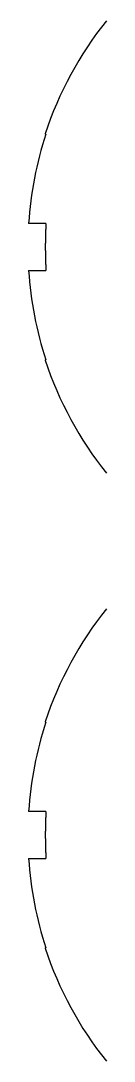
# Model space of a CAD drawing. Extents: x 92 to 449, y 62 to 331.
# Drawn here: x 159.86 to 160.51, y 286.43 to 295.06 of the extents above; entities that cross this region are included whole.
import ezdxf

# ---------------------------------------------------------------- set-up
doc = ezdxf.new("R2010")
doc.units = 0
doc.layers.get('0').update_dxf_attribs({"linetype": 'CONTINUOUS'})

msp = doc.modelspace()

# ---------------------------------------------------------------- linework, layer by layer
at = {"color": 7, "linetype": 'CONTINUOUS'}
for p, q in [((160.0071, 294.1163), (160.0014, 294.1191)), ((160.0071, 293.3751), (159.8633, 293.3751)), ((159.8633, 292.9851), (160.0071, 292.9851)), ((160.0014, 292.2411), (160.0071, 292.2439)), ((160.0071, 289.2413), (160.0014, 289.2441)), ((160.0071, 289.2413), (160.0014, 289.2441)), ((160.0071, 288.5001), (159.8633, 288.5001)), ((159.8633, 288.1101), (160.0071, 288.1101)), ((160.0014, 287.3661), (160.0071, 287.3689)), ((160.0014, 287.3661), (160.0071, 287.3689))]:
    msp.add_line(p, q, dxfattribs=at)
for points in [[(160.007, 293.375, 0), (160.007, 293.372, 0), (160.007, 293.369, 0), (160.007, 293.366, 0), (160.006, 293.363, 0), (160.006, 293.36, 0), (160.006, 293.357, 0), (160.006, 293.354, 0), (160.006, 293.351, 0), (160.006, 293.348, 0), (160.005, 293.345, 0), (160.005, 293.342, 0), (160.005, 293.339, 0), (160.005, 293.336, 0), (160.005, 293.333, 0), (160.005, 293.329, 0), (160.005, 293.326, 0), (160.004, 293.323, 0), (160.004, 293.32, 0), (160.004, 293.317, 0), (160.004, 293.314, 0), (160.004, 293.311, 0), (160.004, 293.308, 0), (160.004, 293.305, 0), (160.004, 293.302, 0), (160.004, 293.299, 0), (160.003, 293.296, 0), (160.003, 293.293, 0), (160.003, 293.29, 0), (160.003, 293.287, 0), (160.003, 293.284, 0), (160.003, 293.281, 0), (160.003, 293.278, 0), (160.003, 293.275, 0), (160.003, 293.272, 0), (160.003, 293.269, 0), (160.002, 293.265, 0), (160.002, 293.262, 0), (160.002, 293.259, 0), (160.002, 293.256, 0), (160.002, 293.253, 0), (160.002, 293.25, 0), (160.002, 293.247, 0), (160.002, 293.244, 0), (160.002, 293.241, 0), (160.002, 293.238, 0), (160.002, 293.235, 0), (160.002, 293.232, 0), (160.002, 293.229, 0), (160.002, 293.226, 0), (160.002, 293.223, 0), (160.002, 293.22, 0), (160.002, 293.217, 0), (160.002, 293.214, 0), (160.002, 293.211, 0), (160.001, 293.208, 0), (160.001, 293.205, 0), (160.001, 293.201, 0), (160.001, 293.198, 0), (160.001, 293.195, 0), (160.001, 293.192, 0), (160.001, 293.189, 0), (160.001, 293.186, 0), (160.001, 293.183, 0), (160.001, 293.18, 0), (160.001, 293.177, 0), (160.001, 293.174, 0), (160.001, 293.171, 0), (160.001, 293.168, 0), (160.001, 293.165, 0), (160.001, 293.162, 0), (160.001, 293.159, 0), (160.001, 293.156, 0), (160.001, 293.153, 0), (160.002, 293.15, 0), (160.002, 293.147, 0), (160.002, 293.144, 0), (160.002, 293.14, 0), (160.002, 293.137, 0), (160.002, 293.134, 0), (160.002, 293.131, 0), (160.002, 293.128, 0), (160.002, 293.125, 0), (160.002, 293.122, 0), (160.002, 293.119, 0), (160.002, 293.116, 0), (160.002, 293.113, 0), (160.002, 293.11, 0), (160.002, 293.107, 0), (160.002, 293.104, 0), (160.002, 293.101, 0), (160.002, 293.098, 0), (160.002, 293.095, 0), (160.003, 293.092, 0), (160.003, 293.089, 0), (160.003, 293.086, 0), (160.003, 293.083, 0), (160.003, 293.08, 0), (160.003, 293.076, 0), (160.003, 293.073, 0), (160.003, 293.07, 0), (160.003, 293.067, 0), (160.003, 293.064, 0), (160.004, 293.061, 0), (160.004, 293.058, 0), (160.004, 293.055, 0), (160.004, 293.052, 0), (160.004, 293.049, 0), (160.004, 293.046, 0), (160.004, 293.043, 0), (160.004, 293.04, 0), (160.004, 293.037, 0), (160.005, 293.034, 0), (160.005, 293.031, 0), (160.005, 293.028, 0), (160.005, 293.025, 0), (160.005, 293.022, 0), (160.005, 293.019, 0), (160.005, 293.016, 0), (160.006, 293.013, 0), (160.006, 293.009, 0), (160.006, 293.006, 0), (160.006, 293.003, 0), (160.006, 293, 0), (160.006, 292.997, 0), (160.007, 292.994, 0), (160.007, 292.991, 0), (160.007, 292.988, 0), (160.007, 292.985, 0)], [(160.007, 288.5, 0), (160.007, 288.497, 0), (160.007, 288.494, 0), (160.007, 288.491, 0), (160.006, 288.488, 0), (160.006, 288.485, 0), (160.006, 288.482, 0), (160.006, 288.479, 0), (160.006, 288.476, 0), (160.006, 288.473, 0), (160.005, 288.47, 0), (160.005, 288.467, 0), (160.005, 288.464, 0), (160.005, 288.461, 0), (160.005, 288.458, 0), (160.005, 288.454, 0), (160.005, 288.451, 0), (160.004, 288.448, 0), (160.004, 288.445, 0), (160.004, 288.442, 0), (160.004, 288.439, 0), (160.004, 288.436, 0), (160.004, 288.433, 0), (160.004, 288.43, 0), (160.004, 288.427, 0), (160.004, 288.424, 0), (160.003, 288.421, 0), (160.003, 288.418, 0), (160.003, 288.415, 0), (160.003, 288.412, 0), (160.003, 288.409, 0), (160.003, 288.406, 0), (160.003, 288.403, 0), (160.003, 288.4, 0), (160.003, 288.397, 0), (160.003, 288.394, 0), (160.002, 288.39, 0), (160.002, 288.387, 0), (160.002, 288.384, 0), (160.002, 288.381, 0), (160.002, 288.378, 0), (160.002, 288.375, 0), (160.002, 288.372, 0), (160.002, 288.369, 0), (160.002, 288.366, 0), (160.002, 288.363, 0), (160.002, 288.36, 0), (160.002, 288.357, 0), (160.002, 288.354, 0), (160.002, 288.351, 0), (160.002, 288.348, 0), (160.002, 288.345, 0), (160.002, 288.342, 0), (160.002, 288.339, 0), (160.002, 288.336, 0), (160.001, 288.333, 0), (160.001, 288.33, 0), (160.001, 288.326, 0), (160.001, 288.323, 0), (160.001, 288.32, 0), (160.001, 288.317, 0), (160.001, 288.314, 0), (160.001, 288.311, 0), (160.001, 288.308, 0), (160.001, 288.305, 0), (160.001, 288.302, 0), (160.001, 288.299, 0), (160.001, 288.296, 0), (160.001, 288.293, 0), (160.001, 288.29, 0), (160.001, 288.287, 0), (160.001, 288.284, 0), (160.001, 288.281, 0), (160.001, 288.278, 0), (160.002, 288.275, 0), (160.002, 288.272, 0), (160.002, 288.269, 0), (160.002, 288.265, 0), (160.002, 288.262, 0), (160.002, 288.259, 0), (160.002, 288.256, 0), (160.002, 288.253, 0), (160.002, 288.25, 0), (160.002, 288.247, 0), (160.002, 288.244, 0), (160.002, 288.241, 0), (160.002, 288.238, 0), (160.002, 288.235, 0), (160.002, 288.232, 0), (160.002, 288.229, 0), (160.002, 288.226, 0), (160.002, 288.223, 0), (160.002, 288.22, 0), (160.003, 288.217, 0), (160.003, 288.214, 0), (160.003, 288.211, 0), (160.003, 288.208, 0), (160.003, 288.205, 0), (160.003, 288.201, 0), (160.003, 288.198, 0), (160.003, 288.195, 0), (160.003, 288.192, 0), (160.003, 288.189, 0), (160.004, 288.186, 0), (160.004, 288.183, 0), (160.004, 288.18, 0), (160.004, 288.177, 0), (160.004, 288.174, 0), (160.004, 288.171, 0), (160.004, 288.168, 0), (160.004, 288.165, 0), (160.004, 288.162, 0), (160.005, 288.159, 0), (160.005, 288.156, 0), (160.005, 288.153, 0), (160.005, 288.15, 0), (160.005, 288.147, 0), (160.005, 288.144, 0), (160.005, 288.141, 0), (160.006, 288.138, 0), (160.006, 288.134, 0), (160.006, 288.131, 0), (160.006, 288.128, 0), (160.006, 288.125, 0), (160.006, 288.122, 0), (160.007, 288.119, 0), (160.007, 288.116, 0), (160.007, 288.113, 0), (160.007, 288.11, 0)]]:
    msp.add_polyline3d(points, dxfattribs=at)
for centre, radius, start, end in [((162.8506, 293.1801), 3, 141.31781, 161.76025), ((162.8506, 293.1801), 2.9937, 161.7768, 176.26524), ((162.8506, 293.1801), 2.9937, 183.73476, 198.2232), ((162.8506, 293.1801), 3, 198.23975, 218.68219), ((162.8506, 288.3051), 3, 141.31781, 161.76025), ((162.8506, 288.3051), 2.9937, 161.7768, 176.26524), ((162.8506, 288.3051), 2.9937, 183.73476, 198.2232), ((162.8506, 288.3051), 3, 198.23975, 218.68219)]:
    msp.add_arc(centre, radius, start, end, dxfattribs=at)

doc.saveas('drawing.dxf')
